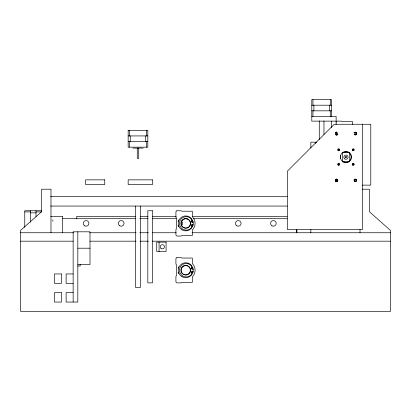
<?xml version="1.0" encoding="UTF-8"?>
<svg xmlns="http://www.w3.org/2000/svg" width="411" height="411" viewBox="0 0 411 411"><rect width="100%" height="100%" fill="white"/><g stroke="black" fill="none" stroke-linecap="round" stroke-linejoin="round"><path stroke-width="0.62" d="M129.326 147.169L129.326 141.554M129.326 135.933L129.326 130.313M130.266 141.554L130.266 135.933M137.264 148.109L137.264 158.41L138.718 158.41L138.718 148.109M145.715 141.554L145.715 135.933M146.655 147.169L146.655 141.554M146.655 135.933L146.655 130.313M296.804 229.826L296.804 232.749L296.804 229.559M336.136 121.127L311.79 121.127L311.79 99.585L331.451 99.585L331.451 116.441M312.956 116.441L312.956 110.826M312.956 105.206L312.956 99.585M313.896 110.826L313.896 105.206M329.345 110.826L329.345 105.206M330.285 116.441L330.285 110.826M330.285 105.206L330.285 99.585M336.136 122.062L337.071 121.127L341.284 121.127L342.096 121.594L352.525 121.594L352.525 124.405M41.619 211.701L20.55 230.412L20.55 311.415L390.45 311.415L390.45 230.412L369.381 211.701L369.381 189.214L362.512 189.204M193.376 222.351L192.389 222.387A1.192 1.192 0 0 1 191.798 220.162L190.987 218.631A6.74 6.74 0 0 0 181.451 218.631A6.74 6.74 0 0 0 181.451 228.167A6.74 6.74 0 0 0 190.987 228.167L191.829 226.661A1.192 1.192 0 0 1 192.389 224.406L193.376 224.447M193.34 269.195L192.389 269.21A1.192 1.192 0 0 1 191.798 266.986L190.987 265.455A6.74 6.74 0 0 0 181.451 265.455A6.74 6.74 0 0 0 181.451 274.99A6.74 6.74 0 0 0 190.987 274.99L191.798 273.459A1.192 1.192 0 0 1 192.389 271.229L193.376 271.265M335.366 132.625L336.532 132.527L335.391 132.619M337.842 134.772L336.676 134.865L337.816 134.772M335.366 179.448L336.532 179.35L335.391 179.443M311.79 105.206L331.451 105.206M311.79 110.826L331.451 110.826M311.79 116.441L336.136 116.441L336.136 124.559M128.16 135.933L147.821 135.933M128.16 141.554L147.821 141.554M316.814 142.185L310.85 142.185L310.85 147.929M132.84 148.109L143.141 148.109M349.078 161.862L342.692 161.862L342.692 152.496L349.715 152.496L349.715 161.235M362.358 185.13L370.784 185.13L370.784 124.261L334.261 124.261L287.438 171.084L287.438 229.615L362.358 229.615L362.358 124.261M50.599 196.699L287.279 196.699M50.599 206.06L287.279 206.06M41.619 210.745L24.763 210.745L24.763 227.314M24.763 211.917L30.383 211.917M36.004 211.917L41.619 211.917L41.619 189.214L50.985 189.204L50.985 232.749M30.383 212.852L36.004 212.852M50.712 216.361L62.693 216.361L62.693 232.749M135.764 216.361L76.739 216.361L76.739 218.883M140.254 216.361L147.955 216.361M152.445 216.361L176.185 216.361M192.225 216.361L287.181 216.361M62.693 218.703L135.81 218.703M139.658 218.703L147.996 218.703M152.486 218.703L176.221 218.703M184.56 218.703L187.123 218.703M193.54 218.703L287.181 218.703M20.55 232.749L73.595 232.749M89.629 232.749L136.144 232.749M139.658 232.749L148.345 232.749M152.198 232.749L176.221 232.749M192.014 232.749L390.45 232.749M20.55 241.18L73.209 241.18M89.906 241.18L136.144 241.18M139.997 241.18L148.345 241.18M152.198 241.18L390.45 241.18M77.823 248.203L89.999 248.203M77.823 264.592L89.999 264.592L89.999 231.814L73.143 231.814L73.143 302.049M77.823 265.994L80.166 265.994L80.166 264.237M73.143 273.957L66.12 273.957L66.12 283.318L73.143 283.318M73.143 292.683L66.12 292.683L66.12 302.049L77.823 302.049L77.823 231.814M356.558 132.666L355.417 132.573L356.578 132.666M360.015 229.549L360.015 232.749M340.349 155.62L340.349 158.738M336.604 131.895L336.604 135.019M336.604 178.718L336.604 181.837M336.136 131.972L336.136 135.162M336.136 179.196L336.136 181.744M331.451 121.127L331.451 127.508M323.96 120.932L323.96 134.407M319.28 120.932L319.28 139.54M315.535 142.185L315.535 143.46M310.85 229.559L310.85 232.749M159.062 242.125L159.062 251.491M140.331 206.075L140.331 287.546L135.651 287.546L135.651 206.075M52.86 219.849L52.86 221.303M36.004 210.745L36.004 216.561M30.383 210.745L30.383 222.12M178.657 226.898A7.912 7.912 0 0 1 178.107 225.449M178.107 221.349A7.912 7.912 0 0 1 178.657 219.895M178.651 273.726A7.917 7.917 0 0 1 178.102 272.272M178.102 268.172A7.917 7.917 0 0 1 178.651 266.718M181.734 221.401A2.81 2.81 0 0 1 181.734 225.372M355.15 131.936A9.366 9.366 0 0 1 355.253 134.988M355.15 178.759A9.366 9.366 0 0 1 355.253 181.811M349.653 153.442A5.153 5.153 0 0 1 349.566 160.722M348.091 161.734A5.153 5.153 0 0 1 343.735 161.682M343.447 152.548A5.153 5.153 0 0 1 348.595 152.609M336.835 134.89A1.171 1.171 0 0 1 335.987 134.731M335.987 132.753A1.171 1.171 0 0 1 336.835 132.589M354.914 132.65A1.171 1.171 0 0 1 356.512 133.739A1.171 1.171 0 0 1 354.914 134.829M128.16 130.313L128.16 147.169L147.821 147.169L147.821 130.313L128.16 130.313M176.853 210.756L175.918 211.691L175.918 217.311L176.386 217.779L176.386 229.019L175.918 229.487L175.918 235.102L176.853 236.042L181.066 236.042L181.878 235.57L192.307 235.57L192.374 230.021A9.366 9.366 0 0 0 192.374 216.777L192.307 211.223L181.878 211.223L181.066 210.756L176.853 210.756M176.853 257.579L175.918 258.514L175.918 264.134L176.386 264.602L176.386 275.838L175.918 276.31L175.918 281.925L176.853 282.866L181.066 282.866L181.878 282.393L192.307 282.393L192.374 276.844A9.366 9.366 0 0 0 192.374 263.6L192.307 258.046L181.878 258.046L181.066 257.579L176.853 257.579M355.258 132.527L354.097 132.625L355.258 132.527M355.258 179.35L354.097 179.448L355.258 179.35M104.748 179.854L85.55 179.854L85.55 184.534L104.748 184.534L104.748 179.854M152.507 179.854L128.16 179.854L128.16 184.534L152.507 184.534L152.507 179.854M152.507 210.756L147.821 210.756L147.821 282.866L152.507 282.866L152.507 210.756M166.085 242.125L156.719 242.125L156.719 251.491L166.085 251.491L166.085 242.125M61.434 273.957L54.411 273.957L54.411 283.318L61.434 283.318L61.434 273.957M61.434 292.683L54.411 292.683L54.411 302.049L61.434 302.049L61.434 292.683M356.527 179.473L355.387 179.381L356.553 179.473M161.066 248.485A2.106 2.106 0 0 0 164.431 247.073A2.106 2.106 0 0 0 161.523 244.869A2.106 2.106 0 0 0 161.066 248.485M182.006 229.888A7.49 7.49 0 0 0 193.242 223.399A7.49 7.49 0 0 0 182.006 216.91A7.49 7.49 0 0 0 182.006 229.888M183.337 227.576A4.824 4.824 0 0 0 190.57 223.399A4.824 4.824 0 0 0 183.337 219.222A4.824 4.824 0 0 0 183.337 227.576M183.409 227.453A4.68 4.68 0 0 0 190.432 223.399A4.68 4.68 0 0 0 183.409 219.346A4.68 4.68 0 0 0 183.409 227.453M192.071 225.993A0.56 0.56 0 0 0 192.913 225.505A0.56 0.56 0 0 0 192.071 225.017A0.56 0.56 0 0 0 192.071 225.993M192.071 221.776A0.56 0.56 0 0 0 192.913 221.293A0.56 0.56 0 0 0 192.071 220.805A0.56 0.56 0 0 0 192.071 221.776M183.337 274.399A4.824 4.824 0 0 0 190.57 270.222A4.824 4.824 0 0 0 183.337 266.045A4.824 4.824 0 0 0 183.337 274.399M183.409 274.276A4.68 4.68 0 0 0 190.432 270.222A4.68 4.68 0 0 0 183.409 266.164A4.68 4.68 0 0 0 183.409 274.276M182.006 276.711A7.49 7.49 0 0 0 193.242 270.222A7.49 7.49 0 0 0 182.006 263.734A7.49 7.49 0 0 0 182.006 276.711M191.952 272.724A0.56 0.56 0 0 0 192.893 272.472A0.56 0.56 0 0 0 192.204 271.784A0.56 0.56 0 0 0 191.952 272.724M192.071 268.599A0.56 0.56 0 0 0 192.913 268.116A0.56 0.56 0 0 0 192.071 267.628A0.56 0.56 0 0 0 192.071 268.599M84.697 225.819A2.81 2.81 0 0 0 88.91 223.389A2.81 2.81 0 0 0 84.697 220.954A2.81 2.81 0 0 0 84.697 225.819M119.817 225.819A2.81 2.81 0 0 0 124.03 223.389A2.81 2.81 0 0 0 119.817 220.954A2.81 2.81 0 0 0 119.817 225.819M236.87 225.819A2.81 2.81 0 0 0 241.087 223.389A2.81 2.81 0 0 0 236.87 220.954A2.81 2.81 0 0 0 236.87 225.819M271.99 225.819A2.81 2.81 0 0 0 276.202 223.389A2.81 2.81 0 0 0 271.99 220.954A2.81 2.81 0 0 0 271.99 225.819M344.695 158.857A2.106 2.106 0 0 0 348.06 157.444A2.106 2.106 0 0 0 345.153 155.235A2.106 2.106 0 0 0 344.695 158.857M338.217 164.79A0.704 0.704 0 0 0 339.388 164.477A0.704 0.704 0 0 0 338.53 163.619A0.704 0.704 0 0 0 338.217 164.79M352.854 164.888A0.704 0.704 0 0 0 353.928 164.323A0.704 0.704 0 0 0 352.9 163.676A0.704 0.704 0 0 0 352.854 164.888M352.751 150.298A0.704 0.704 0 0 0 353.912 149.933A0.704 0.704 0 0 0 353.018 149.111A0.704 0.704 0 0 0 352.751 150.298M338.32 150.364A0.704 0.704 0 0 0 339.409 149.83A0.704 0.704 0 0 0 338.402 149.152A0.704 0.704 0 0 0 338.32 150.364M345.507 157.608A0.73 0.73 0 0 0 346.689 157.151A0.73 0.73 0 0 0 345.708 156.355A0.73 0.73 0 0 0 345.507 157.608M335.957 181.498A1.171 1.171 0 0 0 337.77 180.593A1.171 1.171 0 0 0 336.085 179.473A1.171 1.171 0 0 0 335.957 181.498M354.729 181.559A1.171 1.171 0 0 0 356.486 180.547A1.171 1.171 0 0 0 354.729 179.535A1.171 1.171 0 0 0 354.729 181.559M336.018 134.638A1.171 1.171 0 0 0 337.775 133.626A1.171 1.171 0 0 0 336.018 132.614A1.171 1.171 0 0 0 336.018 134.638M354.75 134.638A1.171 1.171 0 0 0 356.501 133.626A1.171 1.171 0 0 0 354.75 132.614A1.171 1.171 0 0 0 354.75 134.638M354.503 181.277A1.171 1.171 0 0 0 356.465 180.753A1.171 1.171 0 0 0 355.032 179.319A1.171 1.171 0 0 0 354.503 181.277M335.777 181.277A1.171 1.171 0 0 0 337.734 180.753A1.171 1.171 0 0 0 336.301 179.319A1.171 1.171 0 0 0 335.777 181.277M343.159 161.903A5.62 5.62 0 0 0 351.585 157.038A5.62 5.62 0 0 0 343.159 152.173A5.62 5.62 0 0 0 343.159 161.903M338.048 150.441A0.935 0.935 0 0 0 339.614 150.025A0.935 0.935 0 0 0 338.469 148.874A0.935 0.935 0 0 0 338.048 150.441M338.243 165.109A0.935 0.935 0 0 0 339.645 164.297A0.935 0.935 0 0 0 338.243 163.486A0.935 0.935 0 0 0 338.243 165.109M352.756 165.109A0.935 0.935 0 0 0 354.164 164.297A0.935 0.935 0 0 0 352.756 163.486A0.935 0.935 0 0 0 352.756 165.109M352.756 150.59A0.935 0.935 0 0 0 354.164 149.779A0.935 0.935 0 0 0 352.756 148.972A0.935 0.935 0 0 0 352.756 150.59"/></g></svg>
